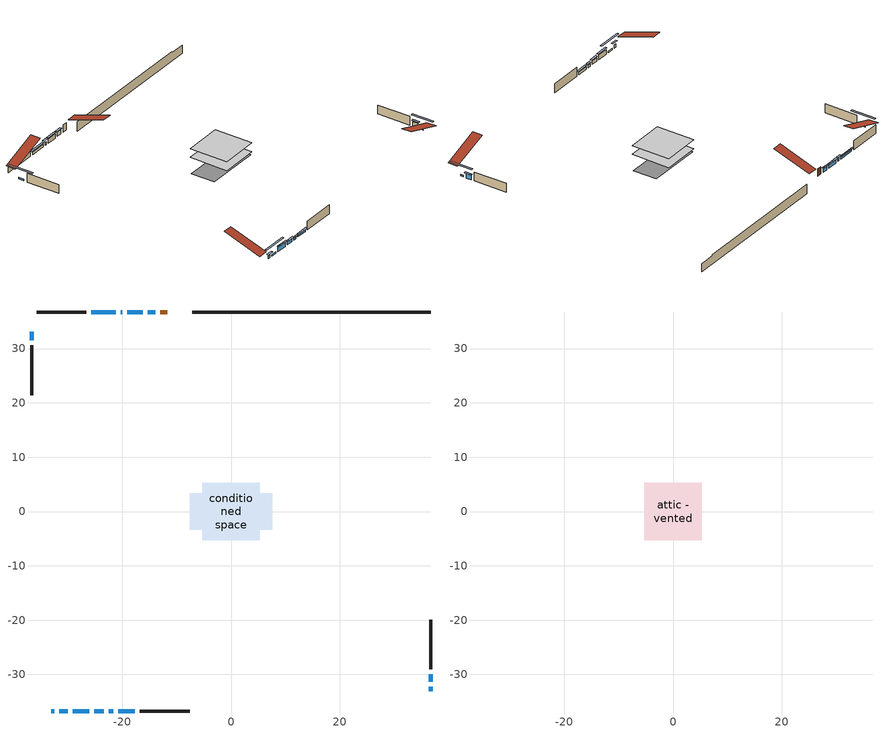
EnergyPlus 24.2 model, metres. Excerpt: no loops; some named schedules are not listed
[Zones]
conditioned space
 floor adiabatic (AdiabaticFloorConstruction): -5.28,-5.28 -5.28,5.28 5.28,5.28 5.28,-5.28 z1.07
 floor foundation (Slab1 construction): -7.6,-3.37 -7.6,3.37 7.6,3.37 7.6,-3.37 z-1.6
 wall outside (AdiabaticWallConstruction 1): -11.73,36.73 -12.99,36.73 z1.07:3.1
 wall outside (AdiabaticWallConstruction): -33.09,-36.73 -32.53,-36.73 z1.07:1.99; -13.92,36.73 -15.31,36.73 / -16.24,36.73 -19.09,36.73 z1.07:2.19; -31.6,-36.73 -30.03,-36.73 / -36.73,33.09 -36.73,31.51 / 36.73,-33.09 36.73,-32.3 z1.07:1.48; -20.01,36.73 -20.3,36.73 z1.07:1.91; 36.73,-31.37 36.73,-30 / -29.1,-36.73 -26.13,-36.73 z1.07:2.42; -25.2,-36.73 -23.42,-36.73 z1.07:2.09; -22.49,-36.73 -21.7,-36.73 / -20.78,-36.73 -17.73,-36.73 / -21.22,36.73 -25.69,36.73 z1.07:1.76
 wall outside (Wall1 construction): -26.62,36.73 -35.8,36.73 / -16.8,-36.73 -7.62,-36.73 / -36.73,30.58 -36.73,21.41 / 36.73,-29.07 36.73,-19.89 z1.07:3.51
 wall foundation (FoundationWall1 construction): -7.16,36.73,-1.6 -7.16,36.73,1.07 32.34,36.73,1.07 32.34,36.73,0.71 36.73,36.73,0.71 36.73,36.73,-1.6
 window (WindowConstruction 8): -33.09,-36.73 -32.53,-36.73 z1.07:1.98
 window (WindowConstruction 6): -13.92,36.73 -15.31,36.73 z1.07:2.19
 window (WindowConstruction 7): -16.24,36.73 -19.08,36.73 z1.07:2.19
 window (WindowConstruction 10): -31.6,-36.73 -30.03,-36.73 z1.07:1.48
 window (WindowConstruction 11): -36.73,33.09 -36.73,31.51 z1.07:1.48
 window (WindowConstruction 12): 36.73,-33.09 36.73,-32.3 z1.07:1.48
 window (WindowConstruction 9): -20.01,36.73 -20.29,36.73 z1.07:1.91
 window (WindowConstruction): 36.73,-31.37 36.73,-30 z1.07:2.42
 window (WindowConstruction 1): -29.1,-36.73 -26.13,-36.73 z1.07:2.42
 window (WindowConstruction 2): -25.2,-36.73 -23.42,-36.73 z1.07:2.08
 window (WindowConstruction 3): -22.49,-36.73 -21.71,-36.73 z1.07:1.76
 window (WindowConstruction 4): -20.78,-36.73 -17.73,-36.73 z1.07:1.76
 window (WindowConstruction 5): -21.22,36.73 -25.69,36.73 z1.07:1.76
 door (Door): -11.73,36.73 -12.99,36.73 z1.07:3.1
 ceiling adiabatic (AdiabaticFloorConstruction): 5.28,-5.28 5.28,5.28 -5.28,5.28 -5.28,-5.28 z1.07
attic - vented
 floor to conditioned space (Floor1 construction Reversed): -5.28,-5.28 -5.28,5.28 5.28,5.28 5.28,-5.28 z3.51
 roof outside (Roof1 construction): -10.8,36.73,3.51 -10.8,26.44,6.94 -8.09,26.44,6.94 -8.09,36.73,3.51; -34.02,-36.73,3.51 -34.02,-26.44,6.94 -36.73,-26.44,6.94 -36.73,-36.73,3.51; -36.73,34.02,3.51 -26.44,34.02,6.94 -26.44,36.73,6.94 -36.73,36.73,3.51; 36.73,-34.02,3.51 26.44,-34.02,6.94 26.44,-36.73,6.94 36.73,-36.73,3.51
shading: -31.92,-36.73 -33.7,-36.73 -33.7,-37.19 -31.92,-37.19 z2.59; -15.61,36.73 -13.62,36.73 -13.62,37.19 -15.61,37.19 z2.49; -19.38,36.73 -15.94,36.73 -15.94,37.19 -19.38,37.19 z2.49; -27.29,-36.73 -34.34,-36.73 -34.34,-37.19 -27.29,-37.19 z4.22; -36.73,28.77 -36.73,35.83 -37.19,35.83 -37.19,28.77 z4.22; 36.73,-29.56 36.73,-35.83 37.19,-35.83 37.19,-29.56 z4.22; -20.9,36.73 -19.4,36.73 -19.4,37.19 -20.9,37.19 z2.52; 36.73,-29.7 36.73,-31.67 37.19,-31.67 37.19,-29.7 z2.72; -25.83,-36.73 -29.4,-36.73 -29.4,-37.19 -25.83,-37.19 z2.72; -23.12,-36.73 -25.5,-36.73 -25.5,-37.19 -23.12,-37.19 z2.38; -21.41,-36.73 -22.79,-36.73 -22.79,-37.19 -21.41,-37.19 z2.05; -17.43,-36.73 -21.08,-36.73 -21.08,-37.19 -17.43,-37.19 z2.05; -25.99,36.73 -20.92,36.73 -20.92,37.19 -25.99,37.19 z2.05
[Building]
Building 1: Terrain=Suburbs
[Site:Location]
Calgary Intl AP_AB: Latitude {deg}=51.11; Longitude {deg}=-114.02; Time Zone {hr}=-7; Elevation {m}=1084; Keep Site Location Information=Yes
[Site:GroundTemperature:Shallow]
0.326196, -1.55603, -1.70677, -0.813554, 2.7722, 6.34125, 9.43543, 11.3955, 11.562, 9.96783, 6.95256, 3.49299
[Site:WaterMainsTemperature]
Calculation Method=Schedule; Temperature Schedule=mains temperature schedule
[Material] Roughness=Rough; Thermal Absorptance=0.9
Name | Thickness {m} | Conductivity {W/m-K} | Density {kg/m3} | Specific Heat {J/kg-K} | Solar Absorptance | Visible Absorptance
asphalt or fiberglass shingles | 0.00635 | 0.162714 | 1121.4 | 1465.45 | 0.4 | 0.4
ceiling loosefill ins | 0.0846667 | 0.0480833 | 16.02 | 1046.75 | 0.7 | 0.7
ceiling stud and cavity | 0.1397 | 0.0859558 | 65.682 | 1177.47 | 0.7 | 0.7
concrete 4.0 in. | 0.1016 | 1.803125 | 2242.8 | 837.4 | 0.7 | 0.7
concrete 8.0 in. | 0.2032 | 1.803125 | 2242.8 | 837.4 | 0.7 | 0.7
door material | 0.04445 | 0.20624 | 512.64 | 1214.23 | 0.7 | 0.7
exterior vertical ins | 0.00716141 | 0.029427 | 32.04 | 1214.23 | 0.7 | 0.7
floor covering | 0.0127 | 0.0433444 | 54.468 | 1339.84 | 0.6 | 0.6
floor rigid ins; wall rigid ins | 0.512978 | 0.029427 | 32.04 | 1214.23 | 0.7 | 0.7
floor stud and cavity | 0.1397 | 1.75129 | 37.0049 | 1207.88 | 0.7 | 0.7
furniture material conditioned space 1 | 0.1524 | 0.115458 | 640.8 | 1214.23 | 0.6 | 0.6
gypsum board | 0.0127 | 0.160291 | 801 | 837.4 | 0.6 | 0.6
gypsum board 1 | 0.0127 | 0.160291 | 801 | 837.4 | 0.7 | 0.7
osb sheathing 0.5 in. | 0.0127 | 0.115458 | 512.64 | 1214.23 | 0.7 | 0.7
osb sheathing 0.75 in. | 0.01905 | 0.115458 | 512.64 | 1214.23 | 0.7 | 0.7
slab rigid ins | 0.000517642 | 0.029427 | 32.04 | 1214.23 | 0.7 | 0.7
wall stud and cavity | 0.1397 | 0.125536 | 139.0536 | 1170.24 | 0.7 | 0.7
wall stud and cavity 1 | 0.0889 | 0.380278 | 52.3479 | 1209.89 | 0.7 | 0.7
wall stud and cavity 2 | 0.0889 | 0.391764 | 83.0341 | 1211.67 | 0.7 | 0.7
wood siding | 0.0254 | 0.102417 | 544.68 | 1172.36 | 0.4 | 0.4
wood siding 1; wood siding 2 | 0.0254 | 0.102417 | 544.68 | 1172.36 | 0.7 | 0.7
[WindowMaterial:SimpleGlazingSystem]
Name | U-Factor {W/m2-K} | Solar Heat Gain Coefficient
WindowMaterial | 1.711917 | 0.41
WindowMaterial 1 | 1.64208 | 0.43
WindowMaterial 10 | 2.15026 | 0.26
WindowMaterial 2 | 1.72668 | 0.4
WindowMaterial 3 | 1.91803 | 0.34
WindowMaterial 4 | 1.77892 | 0.39
WindowMaterial 5 | 1.79652 | 0.38
WindowMaterial 6 | 1.73576 | 0.4
WindowMaterial 7 | 1.67387 | 0.42
WindowMaterial 8 | 2.986628 | 0.6
WindowMaterial 9 | 3.07861 | 0.5
[Construction]
AdiabaticFloorConstruction: floor stud and cavity, floor rigid ins, osb sheathing 0.75 in., floor covering
AdiabaticWallConstruction: wood siding 1, wall rigid ins, wall stud and cavity 1, gypsum board
AdiabaticWallConstruction 1: wood siding 2, wall rigid ins, wall stud and cavity 1, gypsum board
Door: door material
Floor1 construction Reversed: gypsum board, ceiling stud and cavity, ceiling loosefill ins
FoundationWall1 construction: concrete 8.0 in., gypsum board 1
furniture construction conditioned space 1: furniture material conditioned space 1
PartitionWallConstruction: gypsum board, wall stud and cavity 2, gypsum board
Roof1 construction: asphalt or fiberglass shingles
Slab1 construction: slab rigid ins, concrete 4.0 in.
Wall1 construction: wood siding, osb sheathing 0.5 in., wall stud and cavity, gypsum board
WindowConstruction: WindowMaterial
WindowConstruction 1: WindowMaterial 1
WindowConstruction 10; WindowConstruction 11; WindowConstruction 12: WindowMaterial 10
WindowConstruction 2: WindowMaterial 2
WindowConstruction 3: WindowMaterial 3
WindowConstruction 4: WindowMaterial 4
WindowConstruction 5: WindowMaterial 5
WindowConstruction 6: WindowMaterial 6
WindowConstruction 7: WindowMaterial 7
WindowConstruction 8: WindowMaterial 8
WindowConstruction 9: WindowMaterial 9
[Zone] Multiplier=1; Part of Total Floor Area=Yes
Name | Volume {m3}
attic - vented | 62.1196
conditioned space | 545.4
[Space]
Name | Zone | Volume {m3}
attic - vented 1 | attic - vented | 62.1196
conditioned space 1 | conditioned space | 545.4
[ZoneInfiltration:EffectiveLeakageArea]
infil attic - vented 1: Zone or Space=attic - vented 1; Schedule=Always On Discrete; Effective Air Leakage Area {cm2}=3825.6; Stack Coefficient=0.000238482; Wind Coefficient=1.04339e-05
[ZoneMixing]
whole house fan mix: Zone or Space=attic - vented; Schedule=Always On Continuous; Design Flow Rate Calculation Method=Flow/Zone; Design Flow Rate {m3/s}=0; Source Zone or Space=conditioned space
[SurfaceProperty:ExposedFoundationPerimeter]
Slab1: Exposed Perimeter Calculation Method=TotalExposedPerimeter; Total Exposed Perimeter {m}=43.891
[InternalMass] Zone or ZoneList=conditioned space; Space or SpaceList=conditioned space 1
Name | Construction | Surface Area {m2}
furniture mass conditioned space 1 | furniture construction conditioned space 1 | 85.6399
partition wall mass | PartitionWallConstruction | 214.1
[Lights]
interior lighting: Zone or ZoneList or Space or SpaceList=conditioned space 1; Schedule=interior lighting schedule; Design Level Calculation Method=LightingLevel; Lighting Level {W}=343.2; Return Air Fraction=0; Fraction Radiant=0.6; Fraction Visible=0.2; Fraction Replaceable=1
[People]
occupants: Zone or ZoneList or Space or SpaceList=conditioned space 1; Number of People Schedule=occupants schedule; Number of People Calculation Method=People; Number of People=3; Fraction Radiant=0.314171; Sensible Heat Fraction=0.56303; Activity Level Schedule=occupants activity schedule; Carbon Dioxide Generation Rate {m3/s-W}=0; Enable ASHRAE 55 Comfort Warnings=No; Mean Radiant Temperature Calculation Type=EnclosureAveraged
[ElectricEquipment] Zone or ZoneList or Space or SpaceList=conditioned space 1; Design Level Calculation Method=EquipmentLevel
Name | Schedule | Design Level {W} | Fraction Latent | Fraction Radiant | Fraction Lost
clothes dryer | clothes dryer schedule | 140.772 | 0.015 | 0.081 | 0.85
clothes washer | clothes washer schedule | 32.1985 | 0.03 | 0.162 | 0.7
cooking range | cooking range schedule | 215.147 | 0.08 | 0.432 | 0.2
dishwasher | dishwasher schedule | 66.8632 | 0.3 | 0.18 | 0.4
fridge | fridge schedule | 72.9452 | 0 | 0.6 | 0
mech vent house fan | mech vent house fan schedule | 0 | 0 | 0 | 1
mech vent house fan cfis | mech vent house fan cfis schedule | 0 | 0 | 0 | 0
misc plug loads | misc plug loads schedule | 494.7 | 0.045 | 0.513 | 0.1
whole house fan | Always On Discrete | 0 | 0 | 0 | 1
[OtherEquipment] Zone or ZoneList or Space or SpaceList=conditioned space 1; Design Level Calculation Method=EquipmentLevel
Name | Fuel Type | Schedule | Design Level {W} | Fraction Latent | Fraction Radiant | Fraction Lost
clothes dryer 1 | Electricity | clothes dryer schedule | 0 | 0.015 | 0.081 | 0.85
cooking range 1 | Electricity | cooking range schedule | 0 | 0.08 | 0.432 | 0.2
general water use latent | None | general water use schedule | 62.594 | 1 | 0 | 0
general water use sensible | None | general water use schedule | -61.6891 | 0 | 0.6 | 0
mech vent house fan latent load | None | Always On Discrete | 0 | 1 | 0 | 0
mech vent house fan sensible load | None | Always On Discrete | 0 | 0 | 0 | 0
water heater energy adjustment1 | NaturalGas | Always On Discrete | 0.01 | 0 | 0 | 1
[ZoneInfiltration:DesignFlowRate] Zone or ZoneList or Space or SpaceList=conditioned space 1; Schedule=Always On Discrete; Design Flow Rate Calculation Method=Flow/Zone; Design Flow Rate {m3/s}=0
infil flow; natural vent flow; whole house fan flow
[AvailabilityManager:Scheduled]
furnace airloop Availability Manager: Schedule=Always On Discrete
[Foundation:Kiva]
Foundation Kiva 1: Initial Indoor Air Temperature {C}=18; Wall Height Above Grade {m}=1.07; Wall Depth Below Slab {m}=0.2032; Custom Block Material Name 1=exterior vertical ins; Custom Block Depth 1 {m}=2.66999; Custom Block X Position 1 {m}=0.2159; Custom Block Z Position 1 {m}=0
[Foundation:Kiva:Settings]
Soil Conductivity {W/m-K}=0.849921; Soil Density {kg/m3}=1842.3; Soil Specific Heat {J/kg-K}=418.7; Ground Solar Absorptivity=0.9; Ground Thermal Absorptivity=0.9; Ground Surface Roughness {m}=0.03; Far-Field Width {m}=40; Deep-Ground Boundary Condition=ZeroFlux; Deep-Ground Depth {m}=40; Minimum Cell Dimension {m}=0.2; Maximum Cell Growth Coefficient=3; Simulation Timestep=Timestep
[Exterior:Lights]
exterior lighting: Schedule=exterior lighting schedule; Design Level {W}=75.6
[EnergyManagementSystem:GlobalVariable]
furnace_airloop_Fan_RTF
infil_program_Qfan
infil_program_Qinf
natural_vent_program_Qnv
natural_vent_program_Qwhf
[EnergyManagementSystem:Sensor]
Name | Output:Variable or Output:Meter Index Key | Output:Variable or Output:Meter
airflow_gain | infil flow | Infiltration Sensible Heat Gain Energy
airflow_gain_1 | natural vent flow | Infiltration Sensible Heat Gain Energy
airflow_gain_2 | whole house fan flow | Infiltration Sensible Heat Gain Energy
airflow_loss | infil flow | Infiltration Sensible Heat Loss Energy
airflow_loss_1 | natural vent flow | Infiltration Sensible Heat Loss Energy
airflow_loss_2 | whole house fan flow | Infiltration Sensible Heat Loss Energy
clg_load_cond |  | Cooling:EnergyTransfer:Zone:CONDITIONED SPACE
clg_sp_s; clg_sp_s_1 | cooling setpoint | Schedule Value
clothes_dryer_exhaust_0_sch_s | clothes dryer exhaust 0 schedule | Schedule Value
cool_season | cooling season schedule | Schedule Value
htg_load_cond |  | Heating:EnergyTransfer:Zone:CONDITIONED SPACE
htg_sp_s; htg_sp_s_1 | heating setpoint | Schedule Value
ig_ee_conv | clothes dryer | Electric Equipment Convective Heating Energy
ig_ee_conv_2 | cooking range | Electric Equipment Convective Heating Energy
ig_ee_conv_4 | fridge | Electric Equipment Convective Heating Energy
ig_ee_conv_5 | misc plug loads | Electric Equipment Convective Heating Energy
ig_ee_conv_6 | whole house fan | Electric Equipment Convective Heating Energy
ig_ee_rad | clothes dryer | Electric Equipment Radiant Heating Energy
ig_ee_rad_2 | cooking range | Electric Equipment Radiant Heating Energy
ig_ee_rad_4 | fridge | Electric Equipment Radiant Heating Energy
ig_ee_rad_5 | misc plug loads | Electric Equipment Radiant Heating Energy
ig_ee_rad_6 | whole house fan | Electric Equipment Radiant Heating Energy
ig_lgt_conv | interior lighting | Lights Convective Heating Energy
ig_lgt_rad | interior lighting | Lights Radiant Heating Energy
ig_lgt_vis | interior lighting | Lights Visible Radiation Heating Energy
ig_oe_conv | clothes dryer 1 | Other Equipment Convective Heating Energy
ig_oe_conv_1 | cooking range 1 | Other Equipment Convective Heating Energy
ig_oe_conv_2 | general water use latent | Other Equipment Convective Heating Energy
ig_oe_conv_3 | general water use sensible | Other Equipment Convective Heating Energy
ig_oe_conv_4 | water heater energy adjustment1 | Other Equipment Convective Heating Energy
ig_oe_rad | clothes dryer 1 | Other Equipment Radiant Heating Energy
ig_oe_rad_1 | cooking range 1 | Other Equipment Radiant Heating Energy
ig_oe_rad_2 | general water use latent | Other Equipment Radiant Heating Energy
ig_oe_rad_3 | general water use sensible | Other Equipment Radiant Heating Energy
ig_oe_rad_4 | water heater energy adjustment1 | Other Equipment Radiant Heating Energy
ig_ppl_conv | occupants | People Convective Heating Energy
ig_ppl_rad | occupants | People Radiant Heating Energy
im_conv | furniture mass conditioned space 1 | Surface Inside Face Convection Heat Gain Energy
im_conv_1 | partition wall mass | Surface Inside Face Convection Heat Gain Energy
im_ig | furniture mass conditioned space 1 | Surface Inside Face Internal Gains Radiation Heat Gain Energy
im_ig_1 | partition wall mass | Surface Inside Face Internal Gains Radiation Heat Gain Energy
im_lgt | furniture mass conditioned space 1 | Surface Inside Face Lights Radiation Heat Gain Energy
im_lgt_1 | partition wall mass | Surface Inside Face Lights Radiation Heat Gain Energy
im_sol | furniture mass conditioned space 1 | Surface Inside Face Solar Radiation Heat Gain Energy
im_sol_1 | partition wall mass | Surface Inside Face Solar Radiation Heat Gain Energy
im_surf | furniture mass conditioned space 1 | Surface Inside Face Net Surface Thermal Radiation Heat Gain Energy
im_surf_1 | partition wall mass | Surface Inside Face Net Surface Thermal Radiation Heat Gain Energy
mv_conv | mech vent house fan | Electric Equipment Convective Heating Energy
mv_conv_1 | mech vent house fan cfis | Electric Equipment Convective Heating Energy
mv_conv_2 | mech vent house fan latent load | Other Equipment Convective Heating Energy
mv_conv_3 | mech vent house fan sensible load | Other Equipment Convective Heating Energy
mv_rad | mech vent house fan | Electric Equipment Radiant Heating Energy
mv_rad_1 | mech vent house fan cfis | Electric Equipment Radiant Heating Energy
mv_rad_2 | mech vent house fan latent load | Other Equipment Radiant Heating Energy
mv_rad_3 | mech vent house fan sensible load | Other Equipment Radiant Heating Energy
natural_vent_s | natural vent schedule | Schedule Value
out_pb_s |  | Site Outdoor Air Barometric Pressure
out_wt_s |  | Site Outdoor Air Humidity Ratio
site_vw_s |  | Site Wind Speed
ss_back_out | Window1 | Surface Window Shortwave from Zone Back Out Window Heat Transfer Rate
ss_back_out_1 | Window10 | Surface Window Shortwave from Zone Back Out Window Heat Transfer Rate
ss_back_out_10 | Window6 | Surface Window Shortwave from Zone Back Out Window Heat Transfer Rate
ss_back_out_11 | Window7 | Surface Window Shortwave from Zone Back Out Window Heat Transfer Rate
ss_back_out_12 | Window8 | Surface Window Shortwave from Zone Back Out Window Heat Transfer Rate
ss_back_out_2 | Window11 | Surface Window Shortwave from Zone Back Out Window Heat Transfer Rate
ss_back_out_3 | Window12 | Surface Window Shortwave from Zone Back Out Window Heat Transfer Rate
ss_back_out_4 | Window14 | Surface Window Shortwave from Zone Back Out Window Heat Transfer Rate
ss_back_out_5 | Window16 | Surface Window Shortwave from Zone Back Out Window Heat Transfer Rate
ss_back_out_6 | Window2 | Surface Window Shortwave from Zone Back Out Window Heat Transfer Rate
ss_back_out_7 | Window3 | Surface Window Shortwave from Zone Back Out Window Heat Transfer Rate
ss_back_out_8 | Window4 | Surface Window Shortwave from Zone Back Out Window Heat Transfer Rate
ss_back_out_9 | Window5 | Surface Window Shortwave from Zone Back Out Window Heat Transfer Rate
ss_conv | Door1 | Surface Inside Face Convection Heat Gain Energy
ss_conv_1 | Window1 | Surface Inside Face Convection Heat Gain Energy
ss_conv_10 | Window5 | Surface Inside Face Convection Heat Gain Energy
ss_conv_11 | Window6 | Surface Inside Face Convection Heat Gain Energy
ss_conv_12 | Window7 | Surface Inside Face Convection Heat Gain Energy
ss_conv_13 | Window8 | Surface Inside Face Convection Heat Gain Energy
ss_conv_2 | Window10 | Surface Inside Face Convection Heat Gain Energy
ss_conv_3 | Window11 | Surface Inside Face Convection Heat Gain Energy
ss_conv_4 | Window12 | Surface Inside Face Convection Heat Gain Energy
ss_conv_5 | Window14 | Surface Inside Face Convection Heat Gain Energy
ss_conv_6 | Window16 | Surface Inside Face Convection Heat Gain Energy
ss_conv_7 | Window2 | Surface Inside Face Convection Heat Gain Energy
ss_conv_8 | Window3 | Surface Inside Face Convection Heat Gain Energy
ss_conv_9 | Window4 | Surface Inside Face Convection Heat Gain Energy
ss_ig | Door1 | Surface Inside Face Internal Gains Radiation Heat Gain Energy
ss_ig_1 | Window1 | Surface Inside Face Internal Gains Radiation Heat Gain Energy
ss_ig_10 | Window5 | Surface Inside Face Internal Gains Radiation Heat Gain Energy
ss_ig_11 | Window6 | Surface Inside Face Internal Gains Radiation Heat Gain Energy
ss_ig_12 | Window7 | Surface Inside Face Internal Gains Radiation Heat Gain Energy
ss_ig_13 | Window8 | Surface Inside Face Internal Gains Radiation Heat Gain Energy
ss_ig_2 | Window10 | Surface Inside Face Internal Gains Radiation Heat Gain Energy
ss_ig_3 | Window11 | Surface Inside Face Internal Gains Radiation Heat Gain Energy
ss_ig_4 | Window12 | Surface Inside Face Internal Gains Radiation Heat Gain Energy
ss_ig_5 | Window14 | Surface Inside Face Internal Gains Radiation Heat Gain Energy
ss_ig_6 | Window16 | Surface Inside Face Internal Gains Radiation Heat Gain Energy
ss_ig_7 | Window2 | Surface Inside Face Internal Gains Radiation Heat Gain Energy
ss_ig_8 | Window3 | Surface Inside Face Internal Gains Radiation Heat Gain Energy
ss_ig_9 | Window4 | Surface Inside Face Internal Gains Radiation Heat Gain Energy
ss_lgt | Door1 | Surface Inside Face Lights Radiation Heat Gain Energy
ss_sol | Door1 | Surface Inside Face Solar Radiation Heat Gain Energy
ss_surf | Door1 | Surface Inside Face Net Surface Thermal Radiation Heat Gain Energy
ss_surf_1 | Window1 | Surface Inside Face Net Surface Thermal Radiation Heat Gain Energy
ss_surf_10 | Window5 | Surface Inside Face Net Surface Thermal Radiation Heat Gain Energy
ss_surf_11 | Window6 | Surface Inside Face Net Surface Thermal Radiation Heat Gain Energy
ss_surf_12 | Window7 | Surface Inside Face Net Surface Thermal Radiation Heat Gain Energy
ss_surf_13 | Window8 | Surface Inside Face Net Surface Thermal Radiation Heat Gain Energy
ss_surf_2 | Window10 | Surface Inside Face Net Surface Thermal Radiation Heat Gain Energy
ss_surf_3 | Window11 | Surface Inside Face Net Surface Thermal Radiation Heat Gain Energy
ss_surf_4 | Window12 | Surface Inside Face Net Surface Thermal Radiation Heat Gain Energy
ss_surf_5 | Window14 | Surface Inside Face Net Surface Thermal Radiation Heat Gain Energy
ss_surf_6 | Window16 | Surface Inside Face Net Surface Thermal Radiation Heat Gain Energy
ss_surf_7 | Window2 | Surface Inside Face Net Surface Thermal Radiation Heat Gain Energy
ss_surf_8 | Window3 | Surface Inside Face Net Surface Thermal Radiation Heat Gain Energy
ss_surf_9 | Window4 | Surface Inside Face Net Surface Thermal Radiation Heat Gain Energy
ss_trans_in | Window1 | Surface Window Transmitted Solar Radiation Rate
ss_trans_in_1 | Window10 | Surface Window Transmitted Solar Radiation Rate
ss_trans_in_10 | Window6 | Surface Window Transmitted Solar Radiation Rate
ss_trans_in_11 | Window7 | Surface Window Transmitted Solar Radiation Rate
ss_trans_in_12 | Window8 | Surface Window Transmitted Solar Radiation Rate
ss_trans_in_2 | Window11 | Surface Window Transmitted Solar Radiation Rate
ss_trans_in_3 | Window12 | Surface Window Transmitted Solar Radiation Rate
ss_trans_in_4 | Window14 | Surface Window Transmitted Solar Radiation Rate
ss_trans_in_5 | Window16 | Surface Window Transmitted Solar Radiation Rate
ss_trans_in_6 | Window2 | Surface Window Transmitted Solar Radiation Rate
ss_trans_in_7 | Window3 | Surface Window Transmitted Solar Radiation Rate
ss_trans_in_8 | Window4 | Surface Window Transmitted Solar Radiation Rate
ss_trans_in_9 | Window5 | Surface Window Transmitted Solar Radiation Rate
ss_trans_out | Window1 | Surface Inside Face Initial Transmitted Diffuse Transmitted Out Window Solar Radiation Rate
ss_trans_out_1 | Window10 | Surface Inside Face Initial Transmitted Diffuse Transmitted Out Window Solar Radiation Rate
ss_trans_out_10 | Window6 | Surface Inside Face Initial Transmitted Diffuse Transmitted Out Window Solar Radiation Rate
ss_trans_out_11 | Window7 | Surface Inside Face Initial Transmitted Diffuse Transmitted Out Window Solar Radiation Rate
ss_trans_out_12 | Window8 | Surface Inside Face Initial Transmitted Diffuse Transmitted Out Window Solar Radiation Rate
ss_trans_out_2 | Window11 | Surface Inside Face Initial Transmitted Diffuse Transmitted Out Window Solar Radiation Rate
ss_trans_out_3 | Window12 | Surface Inside Face Initial Transmitted Diffuse Transmitted Out Window Solar Radiation Rate
ss_trans_out_4 | Window14 | Surface Inside Face Initial Transmitted Diffuse Transmitted Out Window Solar Radiation Rate
ss_trans_out_5 | Window16 | Surface Inside Face Initial Transmitted Diffuse Transmitted Out Window Solar Radiation Rate
ss_trans_out_6 | Window2 | Surface Inside Face Initial Transmitted Diffuse Transmitted Out Window Solar Radiation Rate
ss_trans_out_7 | Window3 | Surface Inside Face Initial Transmitted Diffuse Transmitted Out Window Solar Radiation Rate
ss_trans_out_8 | Window4 | Surface Inside Face Initial Transmitted Diffuse Transmitted Out Window Solar Radiation Rate
ss_trans_out_9 | Window5 | Surface Inside Face Initial Transmitted Diffuse Transmitted Out Window Solar Radiation Rate
s_conv | Floor1 | Surface Inside Face Convection Heat Gain Energy
s_conv_1 | FoundationWall1 | Surface Inside Face Convection Heat Gain Energy
s_conv_2 | inferred conditioned ceiling | Surface Inside Face Convection Heat Gain Energy
s_conv_3 | inferred conditioned floor | Surface Inside Face Convection Heat Gain Energy
s_conv_4 | Slab1 | Surface Inside Face Convection Heat Gain Energy
s_conv_5 | Wall1:0 | Surface Inside Face Convection Heat Gain Energy
s_conv_6 | Wall1:180 | Surface Inside Face Convection Heat Gain Energy
s_conv_7 | Wall1:270 | Surface Inside Face Convection Heat Gain Energy
s_conv_8 | Wall1:90 | Surface Inside Face Convection Heat Gain Energy
s_ig | Floor1 | Surface Inside Face Internal Gains Radiation Heat Gain Energy
s_ig_1 | FoundationWall1 | Surface Inside Face Internal Gains Radiation Heat Gain Energy
s_ig_2 | inferred conditioned ceiling | Surface Inside Face Internal Gains Radiation Heat Gain Energy
s_ig_3 | inferred conditioned floor | Surface Inside Face Internal Gains Radiation Heat Gain Energy
s_ig_4 | Slab1 | Surface Inside Face Internal Gains Radiation Heat Gain Energy
s_ig_5 | Wall1:0 | Surface Inside Face Internal Gains Radiation Heat Gain Energy
